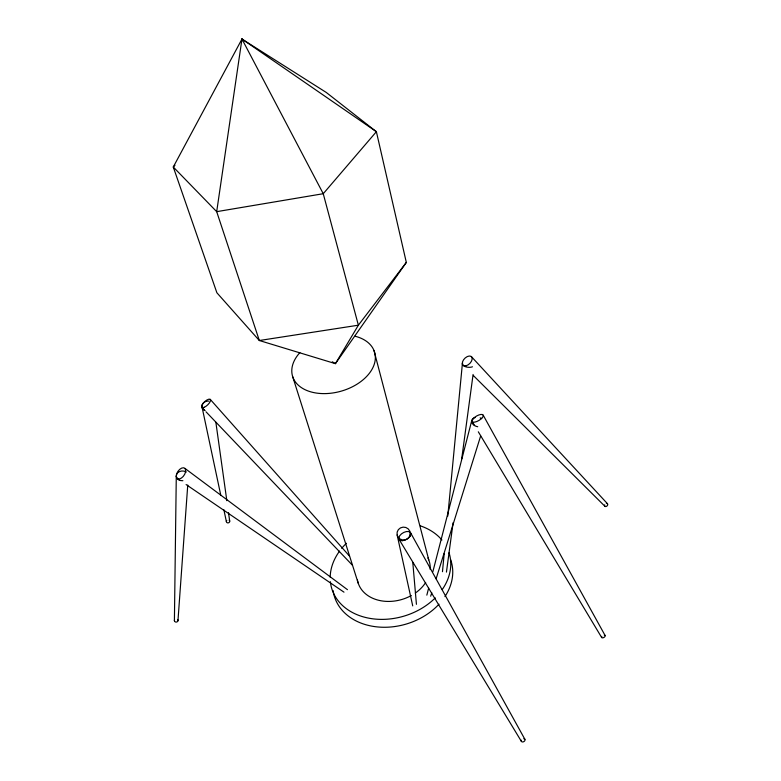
<?xml version="1.0" encoding="UTF-8"?>
<svg xmlns="http://www.w3.org/2000/svg" width="781" height="781" viewBox="0 0 781 781"><rect width="100%" height="100%" fill="white"/><g stroke="black" fill="none" stroke-linecap="round" stroke-linejoin="round"><path stroke-width="1.17" d="M174.407 620.69L176.281 476.41M177.961 620.749L187.752 485.069M442.466 571.702L444.204 553.563M447.786 516.075L462.381 363.731M446.439 572.102L453.107 522.694M461.717 458.818L473.091 374.45M241.524 41.452L241.964 39.05L326.233 92.431L376.383 131.696L406.325 262.426L335.42 363.653L259.321 340.516L216.884 292.768L173.275 167.007L241.964 39.05L376.383 131.696L323.246 193.708L216.688 211.661L173.275 167.007L174.964 165.279M426.836 595.142L428.652 588.073M432.889 571.604L471.646 420.979M430.682 596.215L431.766 592.73M436.11 578.799L480.657 435.954M406.325 262.426L358.372 325.199L335.42 363.653L332.306 361.788M177.053 478.382L180.069 480.432M186.103 484.552L343.982 592.164M184.892 468.366A6.385 3.661 -55.2 0 1 181.319 478.118A6.385 3.661 -55.2 0 1 176.74 473.657A6.385 3.661 -55.2 0 1 184.892 468.366L347.447 589.665M473.432 375.622L604.894 506.273M201.83 407.428L204.358 410.064M206.038 411.831L352.397 565.2M471.392 356.624L607.423 503.667M210.255 399.384L349.498 556.082M399.101 539.427L521.386 741.384M472.056 421.369L474.565 425.538M478.314 431.805L601.595 637.394M483.224 415.228L605.129 635.558M410.533 532.691L524.881 739.295M292.699 376.715L358.196 583.143M373.992 350.523L428.769 559.879M397.148 535.063L412.719 605.89M201.957 406.657L220.838 495.515M223.864 509.729L226.373 521.581M215.859 422.257L226.832 500.68M228.521 512.746L229.702 521.191M410.279 533.735A6.658 6.463 -3.6 0 1 400.145 539.085A6.658 6.463 -3.6 0 1 400.468 527.897A6.658 6.463 -3.6 0 1 410.279 533.735L410.494 536.127M412.788 562.447L416.429 604.318M354.945 336.191A42.74 28.009 -16.1 0 1 368.769 374.04A42.74 28.009 -16.1 0 1 309.94 391.603A42.74 28.009 -16.1 0 1 299.875 352.641M427.91 557.927A37.176 28.643 -16.3 0 1 430.194 569.417M425.674 582.509A37.176 28.643 -16.3 0 1 415.316 593.062M411.333 595.532A37.176 28.643 -16.3 0 1 357.425 580.029M606.378 503.433A1.816 1.298 -44.3 0 1 607.706 504.809A1.816 1.298 -44.3 0 1 605.675 506.547A1.816 1.298 -44.3 0 1 604.699 504.858M472.466 366.787A6.023 3.007 5.3 0 1 465.164 366.611A6.023 3.007 5.3 0 1 462.655 362.97M523.836 738.728A2.031 1.445 -30.5 0 1 524.9 740.476A2.031 1.445 -30.5 0 1 522.43 741.95A2.031 1.445 -30.5 0 1 521.376 740.212M477.728 426.738A6.59 4.637 14.4 0 1 471.763 422.228A6.59 4.637 14.4 0 1 475.219 417.513M480.159 417.874A6.59 4.637 14.4 0 1 481.682 418.606M604.299 635.09A1.992 1.123 -29.7 0 1 604.914 636.554A1.992 1.123 -29.7 0 1 602.415 637.862A1.992 1.123 -29.7 0 1 601.8 636.398M229.136 520.195A1.679 1.494 -14.6 0 1 229.302 522.304A1.679 1.494 -14.6 0 1 226.949 522.577A1.679 1.494 -14.6 0 1 226.783 520.468M205.149 410.601A5.818 4.911 -12 0 1 202.259 404.743A5.818 4.911 -12 0 1 208.859 401.102M177.658 619.587A1.796 1.552 -5 0 1 177.463 621.588A1.796 1.552 -5 0 1 175.169 621.822A1.796 1.552 -5 0 1 174.563 619.899M182.891 480.715A6.102 4.891 -2.4 0 1 176.535 474.467A6.102 4.891 -2.4 0 1 186.268 472.036M449.036 552.763A61.318 47.163 -16.5 0 1 442.212 589.626M435.271 597.895A61.318 47.163 -16.5 0 1 371.151 618.581A61.318 47.163 -16.5 0 1 330.373 581.718M330.187 577.208A61.318 47.163 -16.5 0 1 339.55 551.122M341.717 548.321A61.318 47.163 -16.5 0 1 346.413 543.264M420.403 525.867A61.318 47.163 -16.5 0 1 441.919 540.003M450.647 559.713A60.967 47.163 -16.5 0 1 444.945 596.606M439 604.182A60.967 47.163 -16.5 0 1 375.485 626.713A60.967 47.163 -16.5 0 1 333.145 590.651M241.964 39.05L216.688 211.661L259.321 340.516L358.372 325.199L323.246 193.708L241.964 39.05M473.091 418.772L472.027 420.637A6.385 2.509 -30.4 0 0 478.978 420.442A6.385 2.509 -30.4 0 0 482.346 414.516A6.385 2.509 -30.4 0 0 473.091 418.772M466.198 365.733A6.023 3.602 -45.1 0 0 471.949 357.386A6.023 3.602 -45.1 0 0 463.553 359.787A6.023 3.602 -45.1 0 0 466.198 365.733M402.186 540.696A6.638 3.72 -30 0 0 410.855 533.618A6.638 3.72 -30 0 0 401.444 533.901A6.638 3.72 -30 0 0 402.186 540.696M204.231 407.301A5.818 2.206 -43.1 0 0 210.528 399.901A5.818 2.206 -43.1 0 0 203.372 403.016A5.818 2.206 -43.1 0 0 204.231 407.301"/></g></svg>
